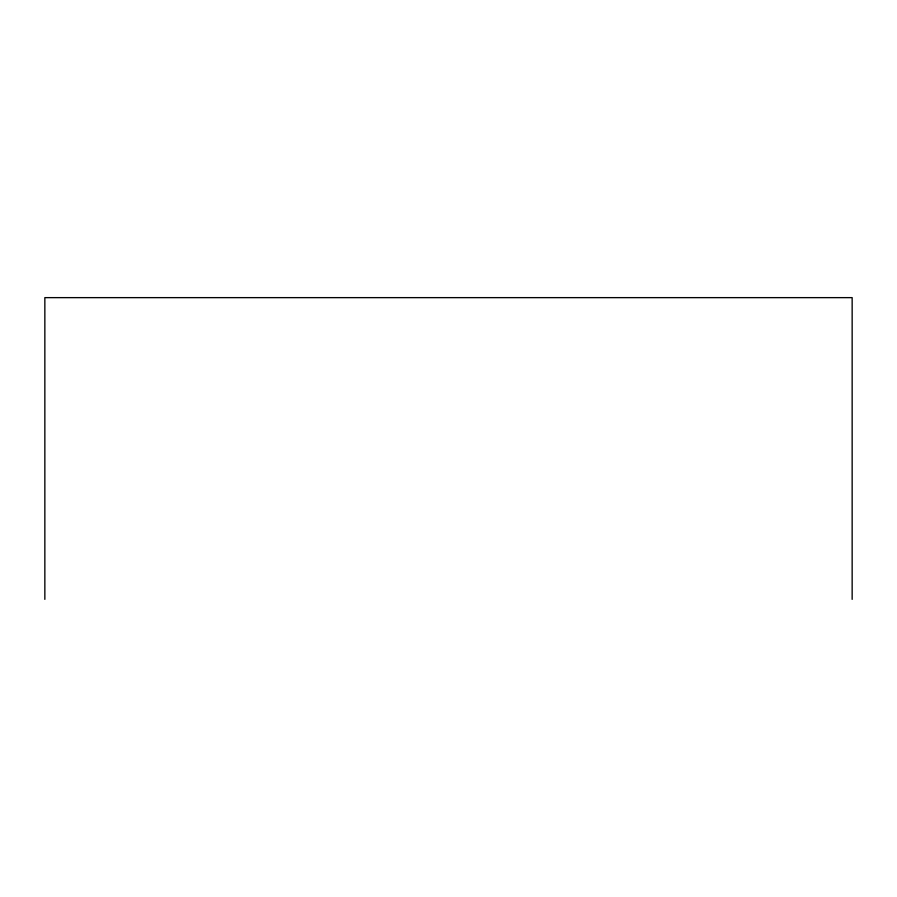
<?xml version="1.0" encoding="UTF-8"?>
<svg xmlns="http://www.w3.org/2000/svg" width="897" height="897" viewBox="0 0 897 897"><rect width="100%" height="100%" fill="white"/><g stroke="black" fill="none" stroke-linecap="round" stroke-linejoin="round"><path stroke-width="1.35" d="M852.15 599.364L852.15 297.636L44.85 297.636L44.85 599.364"/></g></svg>
